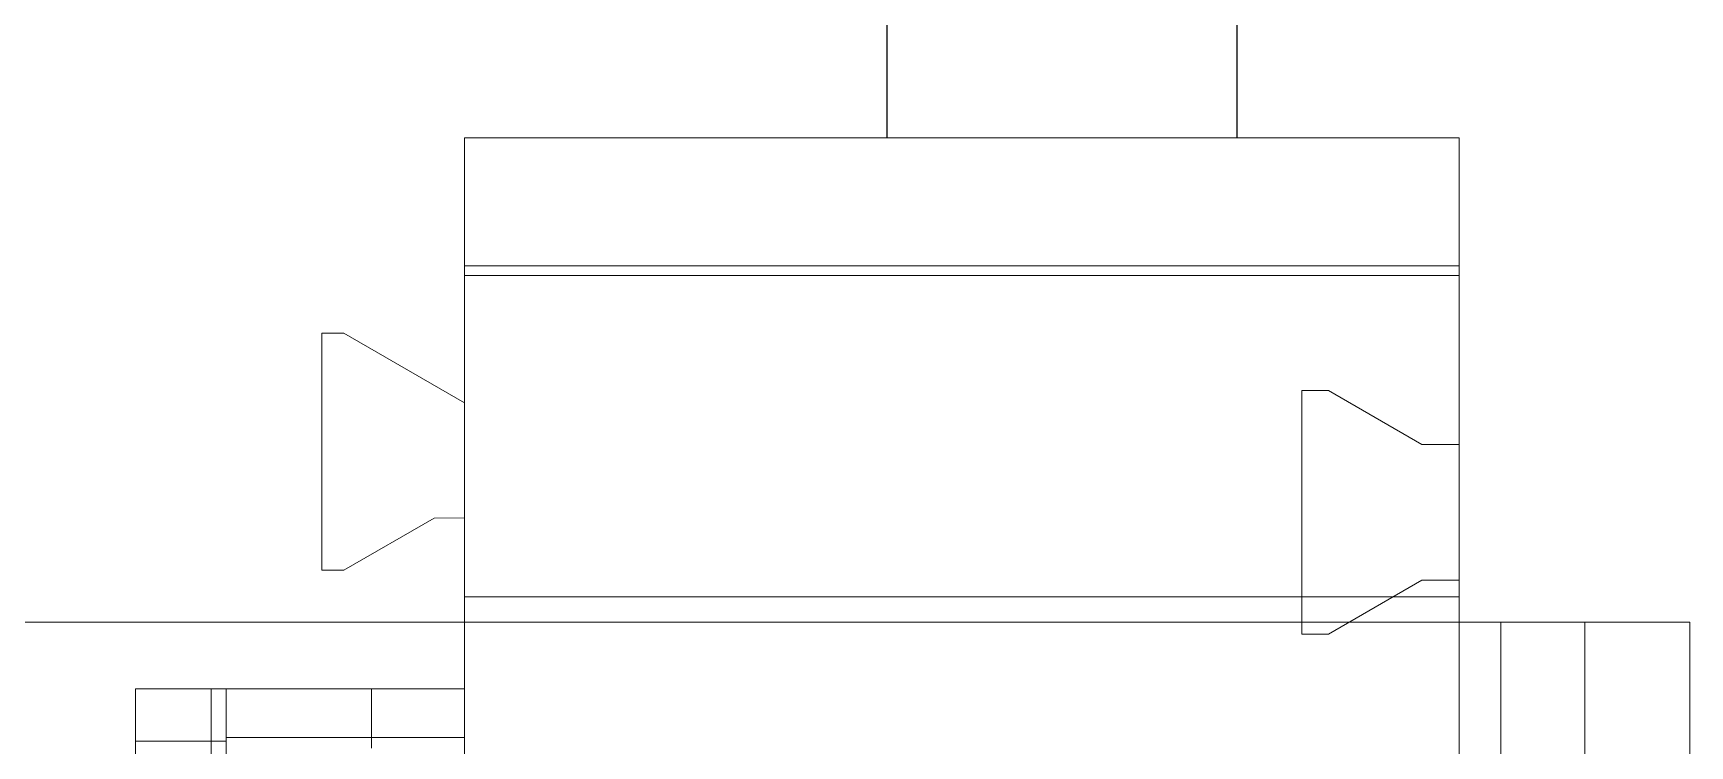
# Model space of a CAD drawing. Header units: millimetres. Extents: x 37984 to 70752, y 14140 to 37584.
# Drawn here: x 45821.88 to 45845.54, y 28391.38 to 28401.55 of the extents above; entities that cross this region are included whole.
import ezdxf

# ---------------------------------------------------------------- set-up
doc = ezdxf.new("R2010")
doc.units = ezdxf.units.MM
doc.set_wipeout_variables(frame=1)
doc.layers.add('000-PI-Oprema', color=30, linetype='Continuous', lineweight=5)
doc.layers.add('004-PI-DIN Šina', color=3, linetype='Continuous')

# ---------------------------------------------------------------- blocks, each defined once
blk = doc.blocks.new('TE-18-2 - 48290501')
blk.add_wipeout([(46994.751, 28609.66), (47001.664, 28609.66), (47001.664, 28635.027), (47015.664, 28635.027), (47015.664, 28609.66), (47022.577, 28609.66), (47022.577, 28595.455), (47015.664, 28595.455), (47015.664, 28592.163), (47001.664, 28592.163), (47001.664, 28595.455), (46994.751, 28595.455)]).dxf.layer = '000-PI-Oprema'
at = {"layer": '000-PI-Oprema'}
for p, q in [((47015.664, 28609.66), (47015.664, 28625.113)), ((47014.714, 28614.355), (47011.224, 28614.355)), ((47013.964, 28614.355), (47013.964, 28613.061)), ((47014.714, 28614.355), (47014.714, 28614.355)), ((47014.714, 28614.355), (47014.714, 28613.061)), ((47014.714, 28613.277), (47012.039, 28613.277)), ((47014.714, 28613.277), (47014.714, 28613.277)), ((47014.714, 28613.061), (47011.224, 28613.061)), ((47014.017, 28613.061), (47014.017, 28613.061)), ((47014.017, 28609.66), (47014.017, 28613.061)), ((47014.714, 28613.061), (47014.714, 28613.061)), ((47014.714, 28613.061), (47014.714, 28609.66)), ((47016.404, 28611.695), (47016.404, 28611.695)), ((47016.404, 28611.382), (47016.404, 28611.695)), ((47016.404, 28611.695), (47019.789, 28611.695)), ((47019.789, 28611.695), (47019.789, 28611.695)), ((47019.789, 28611.695), (47019.789, 28611.382)), ((47016.404, 28611.382), (47016.404, 28611.382)), ((47017.149, 28610.092), (47016.404, 28611.382)), ((47019.789, 28611.382), (47018.794, 28609.66)), ((47019.789, 28611.382), (47019.789, 28611.382)), ((47013.864, 28610.986), (47014.714, 28610.986)), ((47014.714, 28610.986), (47014.714, 28610.986)), ((47017.149, 28610.092), (47017.149, 28610.092)), ((47017.151, 28609.66), (47017.149, 28610.092)), ((47011.514, 28609.66), (47020.611, 28609.66)), ((47014.017, 28609.66), (47014.017, 28609.66)), ((47014.714, 28609.66), (47014.714, 28609.66)), ((47015.664, 28595.455), (47015.664, 28609.66)), ((47016.028, 28609.66), (47016.028, 28609.66)), ((47016.028, 28595.455), (47016.028, 28609.66)), ((47017.151, 28609.66), (47017.151, 28609.66)), ((47018.794, 28609.66), (47018.794, 28609.66)), ((47020.611, 28595.455), (47020.611, 28609.66)), ((47020.611, 28609.66), (47020.749, 28609.66)), ((47020.749, 28609.66), (47022.577, 28609.66)), ((47020.749, 28595.455), (47020.749, 28609.66)), ((47022.577, 28609.66), (47022.577, 28609.66)), ((47022.577, 28595.455), (47022.577, 28609.66)), ((47015.493, 28597.705), (47015.493, 28597.322)), ((47018.971, 28597.705), (47015.493, 28597.705)), ((47015.493, 28597.705), (47015.493, 28597.705)), ((47018.971, 28597.322), (47018.971, 28597.705)), ((47018.971, 28597.705), (47018.971, 28597.705)), ((47015.493, 28597.322), (47016.263, 28595.988)), ((47015.493, 28597.322), (47015.493, 28597.322)), ((47018.201, 28595.988), (47018.971, 28597.322)), ((47018.971, 28597.322), (47018.971, 28597.322)), ((47016.263, 28595.988), (47016.263, 28595.455)), ((47016.263, 28595.988), (47016.263, 28595.988)), ((47018.201, 28595.455), (47018.201, 28595.988)), ((47018.201, 28595.988), (47018.201, 28595.988)), ((47001.065, 28595.455), (47016.263, 28595.455)), ((47015.664, 28592.163), (47015.664, 28595.455)), ((47016.028, 28595.455), (47016.028, 28595.455)), ((47018.201, 28595.455), (47016.263, 28595.455)), ((47016.263, 28595.455), (47016.263, 28595.455)), ((47018.201, 28595.455), (47020.611, 28595.455)), ((47018.201, 28595.455), (47018.201, 28595.455)), ((47020.611, 28595.455), (47020.749, 28595.455)), ((47020.749, 28595.455), (47022.577, 28595.455)), ((47022.577, 28595.455), (47022.577, 28595.455)), ((47001.664, 28594.863), (47015.664, 28594.863)), ((47015.664, 28594.863), (47015.664, 28594.863)), ((47001.664, 28593.663), (47015.664, 28593.663)), ((47015.664, 28593.663), (47015.664, 28593.663)), ((47001.664, 28592.163), (47015.664, 28592.163)), ((47015.664, 28592.163), (47015.664, 28592.163))]:
    blk.add_line(p, q, dxfattribs=at)
blk = doc.blocks.new('*U529')
at = {"layer": '004-PI-DIN Šina'}
blk.add_lwpolyline([(220, -17.5), (220, 17.5), (0, 17.5), (0, -17.5)], close=True, dxfattribs=at)
blk.add_lwpolyline([(0, 12.5), (220, 12.5)], dxfattribs=at)

msp = doc.modelspace()

# ---------------------------------------------------------------- block references
at = {"rotation": 270}
msp.add_blockref('*U529', (45821.574, 28439.404), dxfattribs=at)

# ---------------------------------------------------------------- next in the draw order: block references
at = {"layer": '000-PI-Oprema', "rotation": 90.00000065095895}
msp.add_blockref('TE-18-2 - 48290501', (74437.701, -18622.521), dxfattribs=at)

doc.saveas('drawing.dxf')
